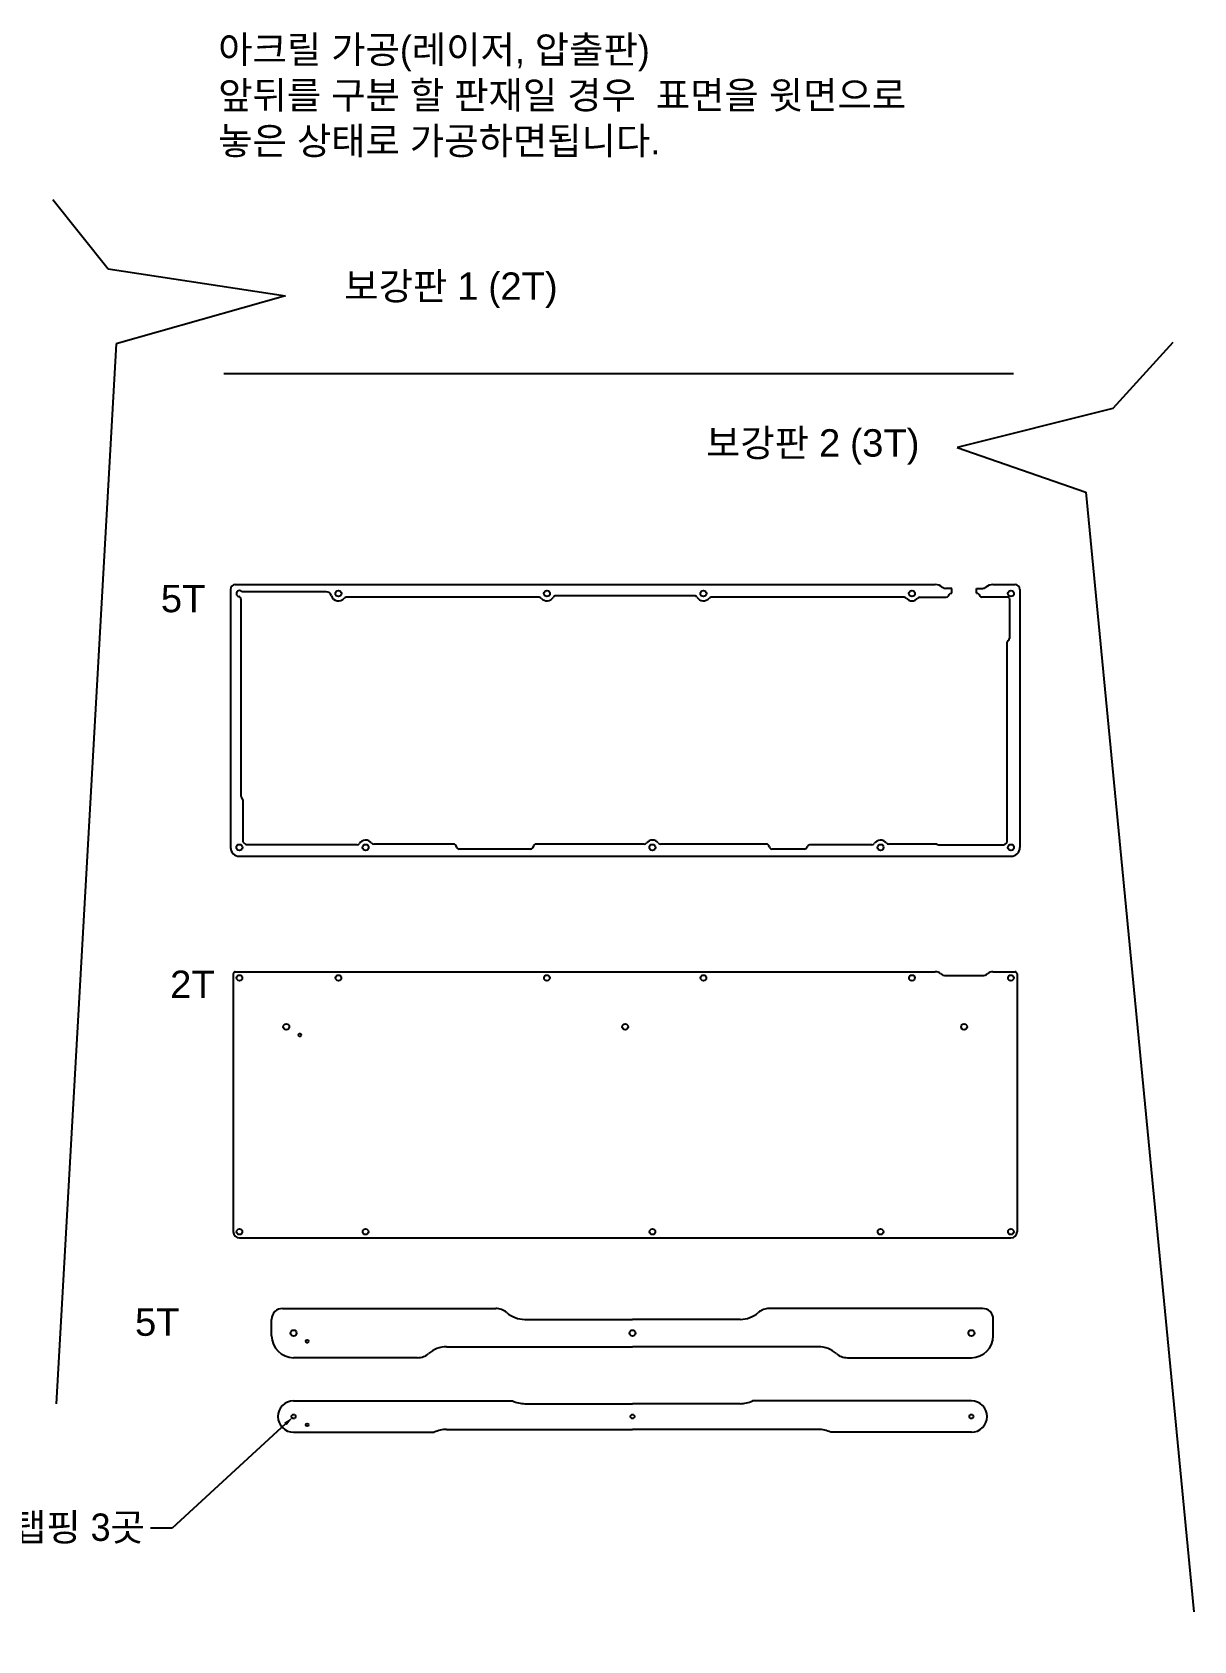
# Model space of a CAD drawing. Header units: millimetres. Extents: x 418 to 1622, y 220 to 808.
# Drawn here: x 749 to 1174, y 220 to 808 of the extents above; entities that cross this region are included whole.
import ezdxf
from ezdxf import colors
from ezdxf.entities.mleader import LeaderData, LeaderLine
from ezdxf.math import Vec2, Vec3

# ---------------------------------------------------------------- set-up
doc = ezdxf.new("R2010")
doc.units = ezdxf.units.MM
for name, color, linetype in [('받침5t', 122, 'Continuous'), ('보강판2t', 4, 'Continuous'), ('보강판3t', 30, 'Continuous'), ('중간5t', 150, 'Continuous'), ('하판 3t', 6, 'Continuous')]:
    doc.layers.add(name, color=color, linetype=linetype)
doc.styles.get("Standard").update_dxf_attribs({"font": 'arial.ttf'})

msp = doc.modelspace()

# ---------------------------------------------------------------- linework, layer by layer
for p, q in [((757.03, 747.11), (777.2, 721.76)), ((777.2, 721.76), (842.03, 711.98)), ((842.03, 711.98), (780.13, 694.44)), ((780.13, 694.44), (758.28, 307.06)), ((1166.2, 694.85), (1144.31, 670.79)), ((819.53, 683.56), (1107.94, 683.56)), ((1144.31, 670.79), (1087.4, 656.57)), ((1087.4, 656.57), (1134.46, 640.16)), ((1134.46, 640.16), (1173.86, 231.08))]:
    msp.add_line(p, q)
at = {"layer": '받침5t'}
for p, q in [((840.96, 341.93), (918.86, 341.93)), ((1096.61, 341.93), (1018.71, 341.93)), ((836.96, 331.93), (836.96, 337.93)), ((929.45, 337.93), (968.79, 337.93)), ((1008.13, 337.93), (968.79, 337.93)), ((1100.61, 331.93), (1100.61, 337.93)), ((890.3, 323.93), (844.96, 323.93)), ((900.88, 327.93), (968.79, 327.93)), ((1036.69, 327.93), (968.79, 327.93)), ((1047.28, 323.93), (1092.61, 323.93)), ((844.96, 308.19), (924.92, 308.19)), ((929.45, 307.14), (968.79, 307.14)), ((1008.13, 307.14), (968.79, 307.14)), ((1092.61, 308.19), (1012.66, 308.19)), ((844.96, 296.69), (896.35, 296.69)), ((900.88, 297.74), (968.79, 297.74)), ((1036.69, 297.74), (968.79, 297.74)), ((1092.61, 296.69), (1041.23, 296.69))]:
    msp.add_line(p, q, dxfattribs=at)
for centre, radius in [((844.96, 332.93), 1.1), ((849.96, 329.93), 0.5), ((968.79, 332.93), 1.1), ((1092.61, 332.93), 1.1), ((844.96, 302.44), 0.75), ((849.96, 299.44), 0.5), ((968.79, 302.44), 0.75), ((1092.61, 302.44), 0.75)]:
    msp.add_circle(centre, radius, dxfattribs=at)
for centre, radius, start, end in [((840.96, 337.93), 4, 90, 180), ((918.86, 335.93), 6, 48.59038, 90), ((1018.71, 335.93), 6, 90, 131.40962), ((1096.61, 337.93), 4, 0, 90), ((929.45, 347.93), 10, 228.59038, 270), ((1008.13, 347.93), 10, 270, 311.40962), ((844.96, 331.93), 8, 180, 270), ((1092.61, 331.93), 8, 270, 0), ((890.3, 329.93), 6, 270, 311.40962), ((900.88, 317.93), 10, 90, 131.40962), ((1036.69, 317.93), 10, 48.59038, 90), ((1047.28, 329.93), 6, 228.59038, 270), ((844.96, 302.44), 5.75, 90, 270), ((929.45, 317.44), 10.3, 243.904, 270), ((1008.13, 317.44), 10.3, 270, 296.096), ((1092.61, 302.44), 5.75, 270, 90), ((900.88, 287.44), 10.3, 90, 116.096), ((1036.69, 287.44), 10.3, 63.904, 90)]:
    msp.add_arc(centre, radius, start, end, dxfattribs=at)
at = {"layer": '중간5t'}
for p, q in [((823.69, 606.43), (1079.42, 606.43)), ((1100.47, 606.43), (1108.54, 606.43)), ((821.92, 604.66), (821.92, 510.41)), ((825.74, 601.1), (825.74, 529.13)), ((856.88, 603.76), (826.12, 603.76)), ((934.67, 601.86), (864.22, 601.86)), ((991.48, 602.36), (940.75, 602.36)), ((1068.02, 601.86), (997.57, 601.86)), ((1073.77, 601.86), (1083.44, 601.86)), ((1085.44, 605.06), (1083.23, 605.06)), ((1084.44, 602.86), (1084.94, 603.36)), ((1084.94, 603.36), (1085.44, 603.36)), ((1085.44, 603.36), (1085.44, 605.06)), ((1085.44, 603.36), (1085.44, 604.56)), ((1094.44, 605.06), (1096.66, 605.06)), ((1094.44, 603.36), (1094.44, 605.06)), ((1094.44, 603.36), (1094.94, 603.36)), ((1094.94, 603.36), (1095.44, 602.86)), ((1105.99, 601.86), (1096.44, 601.86)), ((1106.49, 601.36), (1105.99, 601.86)), ((1106.49, 601.36), (1106.49, 586.74)), ((1110.31, 604.66), (1110.31, 510.41)), ((1105.49, 585.01), (1105.49, 512.18)), ((825.89, 528.61), (826.49, 527.6)), ((826.49, 527.6), (826.49, 512.43)), ((826.49, 512.43), (827.62, 511.31)), ((903.42, 511.61), (874.24, 511.61)), ((973.11, 511.61), (933.57, 511.61)), ((1017.72, 511.61), (979.01, 511.61)), ((1079.63, 511.61), (1062.36, 511.61)), ((1079.92, 511.56), (1080.63, 511.35)), ((1105.49, 512.18), (1104.62, 511.31)), ((825.19, 507.14), (1107.04, 507.14)), ((868.14, 511.31), (827.62, 511.31)), ((931.58, 509.81), (905.41, 509.81)), ((1031.59, 509.81), (1019.71, 509.81)), ((1056.26, 511.31), (1033.53, 511.31)), ((1080.92, 511.31), (1104.62, 511.31))]:
    msp.add_line(p, q, dxfattribs=at)
for centre in [(861.34, 603.16), (937.54, 603.16), (994.69, 603.16), (1070.89, 603.16), (1107.04, 603.16), (825.19, 510.41), (871.29, 510.41), (976.06, 510.41), (1059.41, 510.41), (1107.04, 510.41)]:
    msp.add_circle(centre, 1.1, dxfattribs=at)
for centre, radius, start, end in [((823.69, 604.66), 1.77, 90, 180), ((1079.42, 602.43), 4, 50.50379, 90), ((1083.23, 607.06), 2, 230.50379, 270), ((1096.66, 607.06), 2, 270, 309.49621), ((1100.47, 602.43), 4, 90, 129.49621), ((1108.54, 604.66), 1.77, 0, 90), ((825.19, 603.16), 1.1, 33.05573, 257.62637), ((824.74, 601.1), 1, 0, 77.62637), ((856.88, 601.76), 2, 17.40536, 90), ((861.34, 603.16), 2.68, 197.40536, 321.3208), ((864.22, 600.86), 1, 90, 141.3208), ((934.67, 600.86), 1, 38.6792, 90), ((937.54, 603.16), 2.68, 218.6792, 330.71865), ((940.75, 601.36), 1, 90, 150.71865), ((991.48, 601.36), 1, 29.28135, 90), ((994.69, 603.16), 2.68, 209.28135, 321.3208), ((997.57, 600.86), 1, 90, 141.3208), ((1068.02, 600.86), 1, 38.6792, 90), ((1070.89, 603.16), 2.68, 218.6792, 321.3208), ((1073.77, 600.86), 1, 90, 141.3208), ((1083.44, 602.86), 1, 270, 360), ((1096.44, 602.86), 1, 180, 270), ((1106.49, 585.01), 1, 120, 180), ((1105.49, 586.74), 1, 300, 0), ((826.74, 529.13), 1, 180, 211.0236), ((868.14, 512.31), 1, 270, 328.91757), ((871.29, 510.41), 2.68, 36.71158, 148.91757), ((874.24, 512.61), 1, 216.71158, 270), ((903.42, 510.61), 1, 5.73917, 90), ((933.57, 510.61), 1, 90, 174.26083), ((973.11, 512.61), 1, 270, 323.28842), ((976.06, 510.41), 2.68, 36.71158, 143.28842), ((979.01, 512.61), 1, 216.71158, 270), ((1017.72, 510.61), 1, 5.73917, 90), ((1056.26, 512.31), 1, 270, 328.91757), ((1059.41, 510.41), 2.68, 36.71158, 148.91757), ((1062.36, 512.61), 1, 216.71158, 270), ((1079.63, 510.61), 1, 73.30076, 90), ((825.19, 510.41), 3.27, 180, 270), ((905.41, 510.81), 1, 185.73917, 270), ((931.58, 510.81), 1, 270, 354.26083), ((1019.71, 510.81), 1, 185.73917, 270), ((1031.59, 510.81), 1, 270, 345.52249), ((1033.53, 510.31), 1, 90, 165.52249), ((1080.92, 512.31), 1, 253.30076, 270), ((1107.04, 510.41), 3.27, 270, 0)]:
    msp.add_arc(centre, radius, start, end, dxfattribs=at)
at = {"layer": '하판 3t'}
for p, q in [((823.69, 464.97), (1079.42, 464.97)), ((1100.47, 464.97), (1108.54, 464.97)), ((822.92, 464.2), (822.92, 369.95)), ((1083.23, 463.6), (1096.66, 463.6)), ((1109.31, 464.2), (1109.31, 369.95)), ((825.19, 367.68), (1107.04, 367.68))]:
    msp.add_line(p, q, dxfattribs=at)
for centre, radius in [((825.19, 462.7), 1.05), ((861.34, 462.7), 1.05), ((937.54, 462.7), 1.05), ((994.69, 462.7), 1.05), ((1070.89, 462.7), 1.05), ((1107.04, 462.7), 1.05), ((842.29, 444.85), 1.1), ((847.29, 441.85), 0.5), ((966.12, 444.85), 1.1), ((1089.94, 444.85), 1.1), ((825.19, 369.95), 1.05), ((871.29, 369.95), 1.05), ((976.06, 369.95), 1.05), ((1059.41, 369.95), 1.05), ((1107.04, 369.95), 1.05)]:
    msp.add_circle(centre, radius, dxfattribs=at)
for centre, radius, start, end in [((823.69, 464.2), 0.77, 90, 180), ((1079.42, 461.97), 3, 50.50379, 90), ((1100.47, 461.97), 3, 90, 129.49621), ((1108.54, 464.2), 0.77, 0, 90), ((1083.23, 466.6), 3, 230.50379, 270), ((1096.66, 466.6), 3, 270, 309.49621), ((825.19, 369.95), 2.27, 180, 270), ((1107.04, 369.95), 2.27, 270, 0)]:
    msp.add_arc(centre, radius, start, end, dxfattribs=at)

# ---------------------------------------------------------------- texts
at = {"insert": (817.44, 806.94), "char_height": 10, "attachment_point": 1}
msp.add_mtext_dynamic_manual_height_columns('{\\fGulim|b0|i0|c129|p50;아크릴 가공(레이저, 압출판)\\P앞뒤를 구분 할 판재일 경우  표면을 윗면으로 놓은 상태로 가공하면됩니다.}', width=278.418, gutter_width=12.5, heights=[0], dxfattribs=at)
at = {"layer": '받침5t', "insert": (787.03, 341.94), "char_height": 10, "attachment_point": 1}
msp.add_mtext_dynamic_manual_height_columns('5T', width=0.8037, gutter_width=12.5, heights=[0], dxfattribs=at)
at = {"layer": '보강판2t', "insert": (863.47, 720.49), "char_height": 10, "attachment_point": 1}
msp.add_mtext_dynamic_manual_height_columns('{\\fGulim|b0|i0|c129|p50;보강판 }1{\\fGulim|b0|i0|c129|p50; (}2T)', width=159.8994, gutter_width=12.5, heights=[0], dxfattribs=at)
at = {"layer": '보강판3t', "insert": (995.64, 663.21), "char_height": 10, "attachment_point": 1}
msp.add_mtext_dynamic_manual_height_columns('{\\fGulim|b0|i0|c129|p50;보강판 }2{\\fGulim|b0|i0|c129|p50; (}3T)', width=159.8994, gutter_width=12.5, heights=[0], dxfattribs=at)
at = {"layer": '중간5t', "insert": (796.47, 606.34), "char_height": 10, "attachment_point": 1}
msp.add_mtext_dynamic_manual_height_columns('5T', width=64.2137, gutter_width=12.5, heights=[0], dxfattribs=at)
at = {"layer": '하판 3t', "insert": (799.86, 465.37), "char_height": 10, "attachment_point": 1}
msp.add_mtext_dynamic_manual_height_columns('2T', width=1.8043, gutter_width=12.5, heights=[0], dxfattribs=at)

# ---------------------------------------------------------------- leaders
ml = msp.add_multileader_mtext('Standard')
ml.set_content('{\\fGulim|b0|i0|c129|p50;M2 탭핑 3곳}', color=256)
ml.set_leader_properties()
ml.build(insert=Vec2(0, 0))
ctx = ml.context
ctx.base_point, ctx.char_height, ctx.plane_origin = Vec3(714.46, 261.65), 10, Vec3(832.43, 239.84)
ctx.text_align_type = 2
notes = []
notes.append((ctx, [(0, (1, 1, 0), (800.65, 261.65), (-1, 0), 8, [(0, [(844.96, 302.44)], 0, [])])]))
ctx.mtext.insert, ctx.mtext.alignment, ctx.mtext.flow_direction = Vec3(790.65, 267), 3, 5
for ctx, leaders in notes:
    for number, flags, end, landing, length, lines in leaders:
        leader = LeaderData()
        leader.index, (leader.has_last_leader_line, leader.has_dogleg_vector, leader.attachment_direction) = number, flags
        leader.last_leader_point, leader.dogleg_vector, leader.dogleg_length = Vec3(end), Vec3(landing), length
        for number, points, colour, breaks in lines:
            line = LeaderLine()
            line.index, line.vertices, line.color, line.breaks = number, Vec3.list(points), colors.encode_raw_color(colour), breaks
            leader.lines.append(line)
        ctx.leaders.append(leader)

doc.saveas('drawing.dxf')
